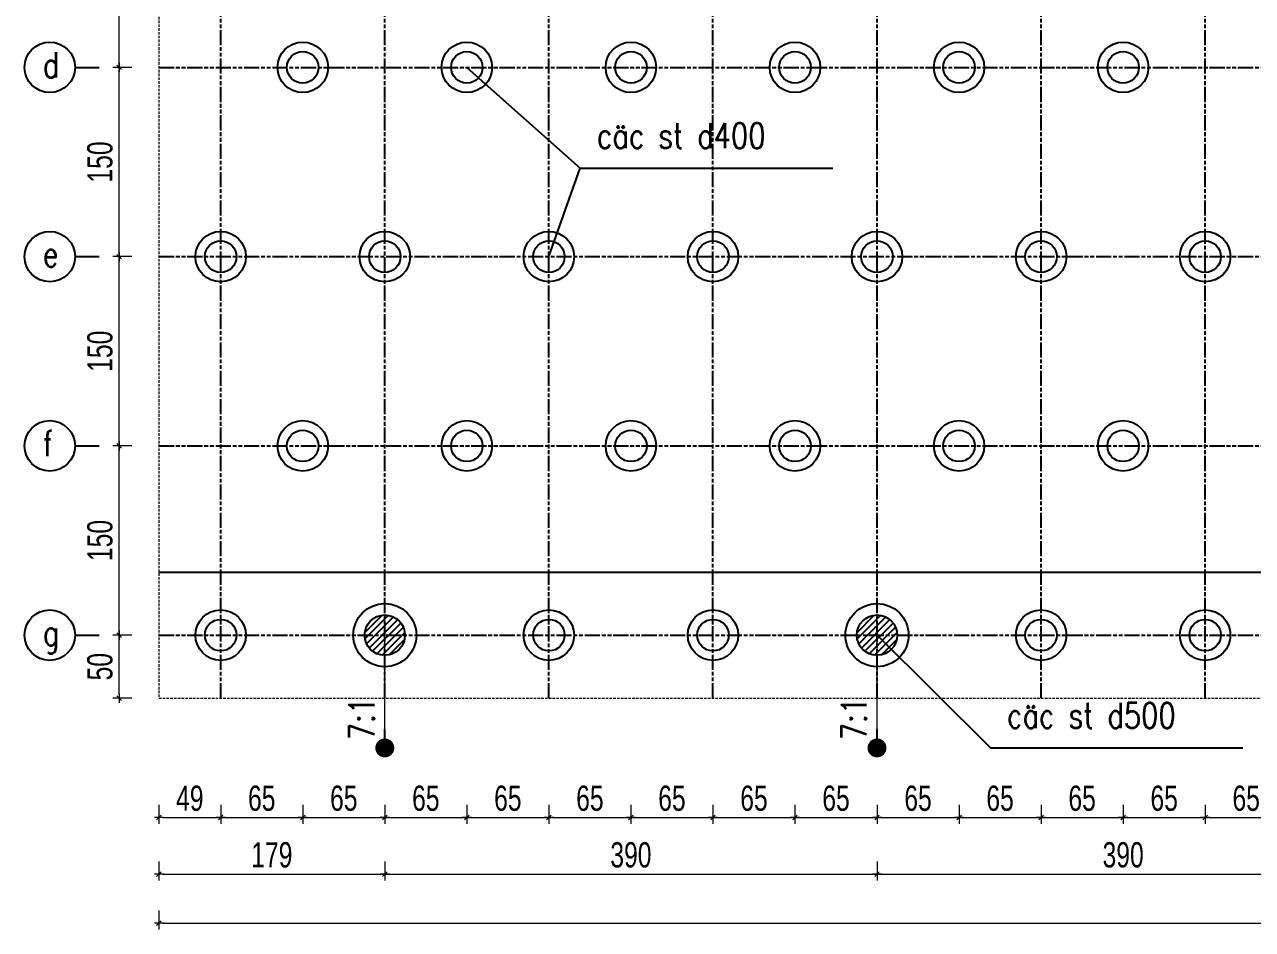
# Model space of a CAD drawing. Header units: inches. Extents: x -1640460 to 2672754, y -1012 to 1209503.
# Drawn here: x 590 to 1563, y 136 to 853 of the extents above; entities that cross this region are included whole.
import ezdxf

# ---------------------------------------------------------------- set-up
doc = ezdxf.new("R2010")
doc.units = ezdxf.units.IN
doc.header["$MEASUREMENT"] = 0
doc.linetypes.add('ACAD_ISO09W100', pattern=[45, 24, -3, 6, -3, 6, -3])
doc.linetypes.add('HIDDEN', pattern=[0.375, 0.25, -0.125])
doc.layers.add('DIM', color=177, linetype='Continuous', lineweight=20)
doc.layers.add('THAY1', color=9, linetype='Continuous', lineweight=20)
for name, color, linetype in [('Kich thuoc', 4, 'Continuous'), ('Text', 2, 'Continuous'), ('Tim', 8, 'ACAD_ISO09W100')]:
    doc.layers.add(name, color=color, linetype=linetype)
doc.styles.add('KICH_THUOC', font='vnsimli.shx', dxfattribs={"width": 0.8})
doc.styles.add('TXTDIM', font='VNARIAL.TTF', dxfattribs={"width": 0.7})
doc.dimstyles.new('DIM10', dxfattribs={"dimscale": 10, "dimtxt": 2, "dimasz": 0.3, "dimexe": 0.5, "dimexo": 0.5, "dimgap": 0.5, "dimtad": 1, "dimdec": 0, "dimzin": 12, "dimdsep": 46, "dimtxsty": 'TXTDIM', "dimblk": 'SLASH', "dimcen": 1.5, "dimclrd": 1, "dimclre": 256, "dimclrt": 2, "dimadec": 0, "dimazin": 0, "dimtfac": 1, "dimtdec": 0, "dimtix": 1, "dimtmove": 0, "dimatfit": 3, "dimldrblk": 'DOT', "dimfxl": 1, "dimfxlon": 1, "dimtolj": 1, "dimtzin": 0, "dimlwd": 9, "dimlwe": 9, "dimarcsym": 1})

# ---------------------------------------------------------------- blocks, each defined once
blk = doc.blocks.new('SLASH')
at = {"layer": 'DIM', "color": 16}
blk.add_line((-1.2, 0), (1.2, 0), dxfattribs=at)
at = {"layer": 'DIM', "color": 16, "linetype": 'Continuous'}
blk.add_line((-0.6, -0.6), (0.6, 0.6), dxfattribs=at)
blk = doc.blocks.new('*D258')
at = {"layer": 'Defpoints', "color": 0}
for p in [(696.38, 319.43), (745.38, 319.43), (745.38, 224.84)]:
    blk.add_point(p, dxfattribs=at)
at = {"layer": 'Kich thuoc', "lineweight": 9}
for p, q in [((696.38, 234.84), (696.38, 219.84)), ((745.38, 234.84), (745.38, 219.84))]:
    blk.add_line(p, q, dxfattribs=at)
at = {"layer": 'Kich thuoc', "color": 1, "lineweight": 9}
blk.add_line((699.38, 224.84), (742.38, 224.84), dxfattribs=at)
at = {"layer": 'Kich thuoc', "color": 1, "lineweight": 9, "xscale": 3, "yscale": 3, "zscale": 3, "rotation": 180}
blk.add_blockref('SLASH', (696.38, 224.84), dxfattribs=at)
at = {"layer": 'Kich thuoc', "color": 1, "lineweight": 9, "xscale": 3, "yscale": 3, "zscale": 3}
blk.add_blockref('SLASH', (745.38, 224.84), dxfattribs=at)
at = {"layer": 'Kich thuoc', "color": 2, "insert": (720.88, 240.05), "char_height": 20, "attachment_point": 5, "style": 'TXTDIM'}
blk.add_mtext('\\A1;49', dxfattribs=at)
blk = doc.blocks.new('_Dot')
at = {"color": 0, "linetype": 'ByBlock', "lineweight": -2}
blk.add_line((-0.5, 0), (-1, 0), dxfattribs=at)
at = {"color": 0, "linetype": 'ByBlock', "const_width": 0.5}
blk.add_lwpolyline([(-0.25, 0, 1), (0.25, 0, 1)], format="xyb", close=True, dxfattribs=at)
blk = doc.blocks.new('*D259')
at = {"layer": 'Defpoints', "color": 0}
for p in [(745.38, 319.43), (810.38, 319.43), (810.38, 224.84)]:
    blk.add_point(p, dxfattribs=at)
at = {"layer": 'Kich thuoc', "lineweight": 9}
for p, q in [((745.38, 234.84), (745.38, 219.84)), ((810.38, 234.84), (810.38, 219.84))]:
    blk.add_line(p, q, dxfattribs=at)
at = {"layer": 'Kich thuoc', "color": 1, "lineweight": 9}
blk.add_line((748.38, 224.84), (807.38, 224.84), dxfattribs=at)
at = {"layer": 'Kich thuoc', "color": 1, "lineweight": 9, "xscale": 3, "yscale": 3, "zscale": 3, "rotation": 180}
blk.add_blockref('SLASH', (745.38, 224.84), dxfattribs=at)
at = {"layer": 'Kich thuoc', "color": 1, "lineweight": 9, "xscale": 3, "yscale": 3, "zscale": 3}
blk.add_blockref('SLASH', (810.38, 224.84), dxfattribs=at)
at = {"layer": 'Kich thuoc', "color": 2, "insert": (777.88, 240.06), "char_height": 20, "attachment_point": 5, "style": 'TXTDIM'}
blk.add_mtext('\\A1;65', dxfattribs=at)
blk = doc.blocks.new('*D260')
at = {"layer": 'Defpoints', "color": 0}
for p in [(810.38, 319.43), (875.38, 319.43), (875.38, 224.84)]:
    blk.add_point(p, dxfattribs=at)
at = {"layer": 'Kich thuoc', "lineweight": 9}
for p, q in [((810.38, 234.84), (810.38, 219.84)), ((875.38, 234.84), (875.38, 219.84))]:
    blk.add_line(p, q, dxfattribs=at)
at = {"layer": 'Kich thuoc', "color": 1, "lineweight": 9}
blk.add_line((813.38, 224.84), (872.38, 224.84), dxfattribs=at)
at = {"layer": 'Kich thuoc', "color": 1, "lineweight": 9, "xscale": 3, "yscale": 3, "zscale": 3, "rotation": 180}
blk.add_blockref('SLASH', (810.38, 224.84), dxfattribs=at)
at = {"layer": 'Kich thuoc', "color": 1, "lineweight": 9, "xscale": 3, "yscale": 3, "zscale": 3}
blk.add_blockref('SLASH', (875.38, 224.84), dxfattribs=at)
at = {"layer": 'Kich thuoc', "color": 2, "insert": (842.88, 240.06), "char_height": 20, "attachment_point": 5, "style": 'TXTDIM'}
blk.add_mtext('\\A1;65', dxfattribs=at)
blk = doc.blocks.new('*D261')
at = {"layer": 'Defpoints', "color": 0}
for p in [(875.38, 319.43), (940.38, 319.43), (940.38, 224.84)]:
    blk.add_point(p, dxfattribs=at)
at = {"layer": 'Kich thuoc', "lineweight": 9}
for p, q in [((875.38, 234.84), (875.38, 219.84)), ((940.38, 234.84), (940.38, 219.84))]:
    blk.add_line(p, q, dxfattribs=at)
at = {"layer": 'Kich thuoc', "color": 1, "lineweight": 9}
blk.add_line((878.38, 224.84), (937.38, 224.84), dxfattribs=at)
at = {"layer": 'Kich thuoc', "color": 1, "lineweight": 9, "xscale": 3, "yscale": 3, "zscale": 3, "rotation": 180}
blk.add_blockref('SLASH', (875.38, 224.84), dxfattribs=at)
at = {"layer": 'Kich thuoc', "color": 1, "lineweight": 9, "xscale": 3, "yscale": 3, "zscale": 3}
blk.add_blockref('SLASH', (940.38, 224.84), dxfattribs=at)
at = {"layer": 'Kich thuoc', "color": 2, "insert": (907.88, 240.06), "char_height": 20, "attachment_point": 5, "style": 'TXTDIM'}
blk.add_mtext('\\A1;65', dxfattribs=at)
blk = doc.blocks.new('*D262')
at = {"layer": 'Defpoints', "color": 0}
for p in [(940.38, 319.43), (1005.38, 319.43), (1005.38, 224.84)]:
    blk.add_point(p, dxfattribs=at)
at = {"layer": 'Kich thuoc', "lineweight": 9}
for p, q in [((940.38, 234.84), (940.38, 219.84)), ((1005.38, 234.84), (1005.38, 219.84))]:
    blk.add_line(p, q, dxfattribs=at)
at = {"layer": 'Kich thuoc', "color": 1, "lineweight": 9}
blk.add_line((943.38, 224.84), (1002.38, 224.84), dxfattribs=at)
at = {"layer": 'Kich thuoc', "color": 1, "lineweight": 9, "xscale": 3, "yscale": 3, "zscale": 3, "rotation": 180}
blk.add_blockref('SLASH', (940.38, 224.84), dxfattribs=at)
at = {"layer": 'Kich thuoc', "color": 1, "lineweight": 9, "xscale": 3, "yscale": 3, "zscale": 3}
blk.add_blockref('SLASH', (1005.38, 224.84), dxfattribs=at)
at = {"layer": 'Kich thuoc', "color": 2, "insert": (972.88, 240.06), "char_height": 20, "attachment_point": 5, "style": 'TXTDIM'}
blk.add_mtext('\\A1;65', dxfattribs=at)
blk = doc.blocks.new('*D263')
at = {"layer": 'Defpoints', "color": 0}
for p in [(1005.38, 319.43), (1070.38, 319.43), (1070.38, 224.84)]:
    blk.add_point(p, dxfattribs=at)
at = {"layer": 'Kich thuoc', "lineweight": 9}
for p, q in [((1005.38, 234.84), (1005.38, 219.84)), ((1070.38, 234.84), (1070.38, 219.84))]:
    blk.add_line(p, q, dxfattribs=at)
at = {"layer": 'Kich thuoc', "color": 1, "lineweight": 9}
blk.add_line((1008.38, 224.84), (1067.38, 224.84), dxfattribs=at)
at = {"layer": 'Kich thuoc', "color": 1, "lineweight": 9, "xscale": 3, "yscale": 3, "zscale": 3, "rotation": 180}
blk.add_blockref('SLASH', (1005.38, 224.84), dxfattribs=at)
at = {"layer": 'Kich thuoc', "color": 1, "lineweight": 9, "xscale": 3, "yscale": 3, "zscale": 3}
blk.add_blockref('SLASH', (1070.38, 224.84), dxfattribs=at)
at = {"layer": 'Kich thuoc', "color": 2, "insert": (1037.88, 240.05), "char_height": 20, "attachment_point": 5, "style": 'TXTDIM'}
blk.add_mtext('\\A1;65', dxfattribs=at)
blk = doc.blocks.new('*D264')
at = {"layer": 'Defpoints', "color": 0}
for p in [(1070.38, 319.43), (1135.38, 319.43), (1135.38, 224.84)]:
    blk.add_point(p, dxfattribs=at)
at = {"layer": 'Kich thuoc', "lineweight": 9}
for p, q in [((1070.38, 234.84), (1070.38, 219.84)), ((1135.38, 234.84), (1135.38, 219.84))]:
    blk.add_line(p, q, dxfattribs=at)
at = {"layer": 'Kich thuoc', "color": 1, "lineweight": 9}
blk.add_line((1073.38, 224.84), (1132.38, 224.84), dxfattribs=at)
at = {"layer": 'Kich thuoc', "color": 1, "lineweight": 9, "xscale": 3, "yscale": 3, "zscale": 3, "rotation": 180}
blk.add_blockref('SLASH', (1070.38, 224.84), dxfattribs=at)
at = {"layer": 'Kich thuoc', "color": 1, "lineweight": 9, "xscale": 3, "yscale": 3, "zscale": 3}
blk.add_blockref('SLASH', (1135.38, 224.84), dxfattribs=at)
at = {"layer": 'Kich thuoc', "color": 2, "insert": (1102.88, 240.05), "char_height": 20, "attachment_point": 5, "style": 'TXTDIM'}
blk.add_mtext('\\A1;65', dxfattribs=at)
blk = doc.blocks.new('*D265')
at = {"layer": 'Defpoints', "color": 0}
for p in [(1135.38, 319.43), (1200.38, 319.43), (1200.38, 224.84)]:
    blk.add_point(p, dxfattribs=at)
at = {"layer": 'Kich thuoc', "lineweight": 9}
for p, q in [((1135.38, 234.84), (1135.38, 219.84)), ((1200.38, 234.84), (1200.38, 219.84))]:
    blk.add_line(p, q, dxfattribs=at)
at = {"layer": 'Kich thuoc', "color": 1, "lineweight": 9}
blk.add_line((1138.38, 224.84), (1197.38, 224.84), dxfattribs=at)
at = {"layer": 'Kich thuoc', "color": 1, "lineweight": 9, "xscale": 3, "yscale": 3, "zscale": 3, "rotation": 180}
blk.add_blockref('SLASH', (1135.38, 224.84), dxfattribs=at)
at = {"layer": 'Kich thuoc', "color": 1, "lineweight": 9, "xscale": 3, "yscale": 3, "zscale": 3}
blk.add_blockref('SLASH', (1200.38, 224.84), dxfattribs=at)
at = {"layer": 'Kich thuoc', "color": 2, "insert": (1167.88, 240.06), "char_height": 20, "attachment_point": 5, "style": 'TXTDIM'}
blk.add_mtext('\\A1;65', dxfattribs=at)
blk = doc.blocks.new('*D266')
at = {"layer": 'Defpoints', "color": 0}
for p in [(1200.38, 319.43), (1265.38, 319.43), (1265.38, 224.84)]:
    blk.add_point(p, dxfattribs=at)
at = {"layer": 'Kich thuoc', "lineweight": 9}
for p, q in [((1200.38, 234.84), (1200.38, 219.84)), ((1265.38, 234.84), (1265.38, 219.84))]:
    blk.add_line(p, q, dxfattribs=at)
at = {"layer": 'Kich thuoc', "color": 1, "lineweight": 9}
blk.add_line((1203.38, 224.84), (1262.38, 224.84), dxfattribs=at)
at = {"layer": 'Kich thuoc', "color": 1, "lineweight": 9, "xscale": 3, "yscale": 3, "zscale": 3, "rotation": 180}
blk.add_blockref('SLASH', (1200.38, 224.84), dxfattribs=at)
at = {"layer": 'Kich thuoc', "color": 1, "lineweight": 9, "xscale": 3, "yscale": 3, "zscale": 3}
blk.add_blockref('SLASH', (1265.38, 224.84), dxfattribs=at)
at = {"layer": 'Kich thuoc', "color": 2, "insert": (1232.88, 240.06), "char_height": 20, "attachment_point": 5, "style": 'TXTDIM'}
blk.add_mtext('\\A1;65', dxfattribs=at)
blk = doc.blocks.new('*D267')
at = {"layer": 'Defpoints', "color": 0}
for p in [(1265.38, 319.43), (1330.38, 319.43), (1330.38, 224.84)]:
    blk.add_point(p, dxfattribs=at)
at = {"layer": 'Kich thuoc', "lineweight": 9}
for p, q in [((1265.38, 234.84), (1265.38, 219.84)), ((1330.38, 234.84), (1330.38, 219.84))]:
    blk.add_line(p, q, dxfattribs=at)
at = {"layer": 'Kich thuoc', "color": 1, "lineweight": 9}
blk.add_line((1268.38, 224.84), (1327.38, 224.84), dxfattribs=at)
at = {"layer": 'Kich thuoc', "color": 1, "lineweight": 9, "xscale": 3, "yscale": 3, "zscale": 3, "rotation": 180}
blk.add_blockref('SLASH', (1265.38, 224.84), dxfattribs=at)
at = {"layer": 'Kich thuoc', "color": 1, "lineweight": 9, "xscale": 3, "yscale": 3, "zscale": 3}
blk.add_blockref('SLASH', (1330.38, 224.84), dxfattribs=at)
at = {"layer": 'Kich thuoc', "color": 2, "insert": (1297.88, 240.05), "char_height": 20, "attachment_point": 5, "style": 'TXTDIM'}
blk.add_mtext('\\A1;65', dxfattribs=at)
blk = doc.blocks.new('*D268')
at = {"layer": 'Defpoints', "color": 0}
for p in [(1330.38, 319.43), (1395.38, 319.43), (1395.38, 224.84)]:
    blk.add_point(p, dxfattribs=at)
at = {"layer": 'Kich thuoc', "lineweight": 9}
for p, q in [((1330.38, 234.84), (1330.38, 219.84)), ((1395.38, 234.84), (1395.38, 219.84))]:
    blk.add_line(p, q, dxfattribs=at)
at = {"layer": 'Kich thuoc', "color": 1, "lineweight": 9}
blk.add_line((1333.38, 224.84), (1392.38, 224.84), dxfattribs=at)
at = {"layer": 'Kich thuoc', "color": 1, "lineweight": 9, "xscale": 3, "yscale": 3, "zscale": 3, "rotation": 180}
blk.add_blockref('SLASH', (1330.38, 224.84), dxfattribs=at)
at = {"layer": 'Kich thuoc', "color": 1, "lineweight": 9, "xscale": 3, "yscale": 3, "zscale": 3}
blk.add_blockref('SLASH', (1395.38, 224.84), dxfattribs=at)
at = {"layer": 'Kich thuoc', "color": 2, "insert": (1362.88, 240.06), "char_height": 20, "attachment_point": 5, "style": 'TXTDIM'}
blk.add_mtext('\\A1;65', dxfattribs=at)
blk = doc.blocks.new('*D269')
at = {"layer": 'Defpoints', "color": 0}
for p in [(1395.38, 319.43), (1460.38, 319.43), (1460.38, 224.84)]:
    blk.add_point(p, dxfattribs=at)
at = {"layer": 'Kich thuoc', "lineweight": 9}
for p, q in [((1395.38, 234.84), (1395.38, 219.84)), ((1460.38, 234.84), (1460.38, 219.84))]:
    blk.add_line(p, q, dxfattribs=at)
at = {"layer": 'Kich thuoc', "color": 1, "lineweight": 9}
blk.add_line((1398.38, 224.84), (1457.38, 224.84), dxfattribs=at)
at = {"layer": 'Kich thuoc', "color": 1, "lineweight": 9, "xscale": 3, "yscale": 3, "zscale": 3, "rotation": 180}
blk.add_blockref('SLASH', (1395.38, 224.84), dxfattribs=at)
at = {"layer": 'Kich thuoc', "color": 1, "lineweight": 9, "xscale": 3, "yscale": 3, "zscale": 3}
blk.add_blockref('SLASH', (1460.38, 224.84), dxfattribs=at)
at = {"layer": 'Kich thuoc', "color": 2, "insert": (1427.88, 240.06), "char_height": 20, "attachment_point": 5, "style": 'TXTDIM'}
blk.add_mtext('\\A1;65', dxfattribs=at)
blk = doc.blocks.new('*D270')
at = {"layer": 'Defpoints', "color": 0}
for p in [(1460.38, 319.43), (1525.38, 319.43), (1525.38, 224.84)]:
    blk.add_point(p, dxfattribs=at)
at = {"layer": 'Kich thuoc', "lineweight": 9}
for p, q in [((1460.38, 234.84), (1460.38, 219.84)), ((1525.38, 234.84), (1525.38, 219.84))]:
    blk.add_line(p, q, dxfattribs=at)
at = {"layer": 'Kich thuoc', "color": 1, "lineweight": 9}
blk.add_line((1463.38, 224.84), (1522.38, 224.84), dxfattribs=at)
at = {"layer": 'Kich thuoc', "color": 1, "lineweight": 9, "xscale": 3, "yscale": 3, "zscale": 3, "rotation": 180}
blk.add_blockref('SLASH', (1460.38, 224.84), dxfattribs=at)
at = {"layer": 'Kich thuoc', "color": 1, "lineweight": 9, "xscale": 3, "yscale": 3, "zscale": 3}
blk.add_blockref('SLASH', (1525.38, 224.84), dxfattribs=at)
at = {"layer": 'Kich thuoc', "color": 2, "insert": (1492.88, 240.05), "char_height": 20, "attachment_point": 5, "style": 'TXTDIM'}
blk.add_mtext('\\A1;65', dxfattribs=at)
blk = doc.blocks.new('*D271')
at = {"layer": 'Defpoints', "color": 0}
for p in [(1525.38, 319.43), (1590.38, 319.43), (1590.38, 224.84)]:
    blk.add_point(p, dxfattribs=at)
at = {"layer": 'Kich thuoc', "lineweight": 9}
for p, q in [((1525.38, 234.84), (1525.38, 219.84)), ((1590.38, 234.84), (1590.38, 219.84))]:
    blk.add_line(p, q, dxfattribs=at)
at = {"layer": 'Kich thuoc', "color": 1, "lineweight": 9}
blk.add_line((1528.38, 224.84), (1587.38, 224.84), dxfattribs=at)
at = {"layer": 'Kich thuoc', "color": 1, "lineweight": 9, "xscale": 3, "yscale": 3, "zscale": 3, "rotation": 180}
blk.add_blockref('SLASH', (1525.38, 224.84), dxfattribs=at)
at = {"layer": 'Kich thuoc', "color": 1, "lineweight": 9, "xscale": 3, "yscale": 3, "zscale": 3}
blk.add_blockref('SLASH', (1590.38, 224.84), dxfattribs=at)
at = {"layer": 'Kich thuoc', "color": 2, "insert": (1557.88, 240.05), "char_height": 20, "attachment_point": 5, "style": 'TXTDIM'}
blk.add_mtext('\\A1;65', dxfattribs=at)
blk = doc.blocks.new('*D306')
at = {"layer": 'Defpoints', "color": 0}
for p in [(696.38, 319.43), (875.38, 319.43), (875.38, 180)]:
    blk.add_point(p, dxfattribs=at)
at = {"layer": 'Kich thuoc', "lineweight": 9}
for p, q in [((696.38, 190), (696.38, 175)), ((875.38, 190), (875.38, 175))]:
    blk.add_line(p, q, dxfattribs=at)
at = {"layer": 'Kich thuoc', "color": 1, "lineweight": 9}
blk.add_line((699.38, 180), (872.38, 180), dxfattribs=at)
at = {"layer": 'Kich thuoc', "color": 1, "lineweight": 9, "xscale": 3, "yscale": 3, "zscale": 3, "rotation": 180}
blk.add_blockref('SLASH', (696.38, 180), dxfattribs=at)
at = {"layer": 'Kich thuoc', "color": 1, "lineweight": 9, "xscale": 3, "yscale": 3, "zscale": 3}
blk.add_blockref('SLASH', (875.38, 180), dxfattribs=at)
at = {"layer": 'Kich thuoc', "color": 2, "insert": (785.88, 195.21), "char_height": 20, "attachment_point": 5, "style": 'TXTDIM'}
blk.add_mtext('\\A1;179', dxfattribs=at)
blk = doc.blocks.new('*D307')
at = {"layer": 'Defpoints', "color": 0}
for p in [(875.38, 319.43), (1265.38, 319.43), (1265.38, 180)]:
    blk.add_point(p, dxfattribs=at)
at = {"layer": 'Kich thuoc', "lineweight": 9}
for p, q in [((875.38, 190), (875.38, 175)), ((1265.38, 190), (1265.38, 175))]:
    blk.add_line(p, q, dxfattribs=at)
at = {"layer": 'Kich thuoc', "color": 1, "lineweight": 9}
blk.add_line((878.38, 180), (1262.38, 180), dxfattribs=at)
at = {"layer": 'Kich thuoc', "color": 1, "lineweight": 9, "xscale": 3, "yscale": 3, "zscale": 3, "rotation": 180}
blk.add_blockref('SLASH', (875.38, 180), dxfattribs=at)
at = {"layer": 'Kich thuoc', "color": 1, "lineweight": 9, "xscale": 3, "yscale": 3, "zscale": 3}
blk.add_blockref('SLASH', (1265.38, 180), dxfattribs=at)
at = {"layer": 'Kich thuoc', "color": 2, "insert": (1070.38, 195.21), "char_height": 20, "attachment_point": 5, "style": 'TXTDIM'}
blk.add_mtext('\\A1;390', dxfattribs=at)
blk = doc.blocks.new('*D308')
at = {"layer": 'Defpoints', "color": 0}
for p in [(1265.38, 319.43), (1655.38, 319.43), (1655.38, 180)]:
    blk.add_point(p, dxfattribs=at)
at = {"layer": 'Kich thuoc', "lineweight": 9}
for p, q in [((1265.38, 190), (1265.38, 175)), ((1655.38, 190), (1655.38, 175))]:
    blk.add_line(p, q, dxfattribs=at)
at = {"layer": 'Kich thuoc', "color": 1, "lineweight": 9}
blk.add_line((1268.38, 180), (1652.38, 180), dxfattribs=at)
at = {"layer": 'Kich thuoc', "color": 1, "lineweight": 9, "xscale": 3, "yscale": 3, "zscale": 3, "rotation": 180}
blk.add_blockref('SLASH', (1265.38, 180), dxfattribs=at)
at = {"layer": 'Kich thuoc', "color": 1, "lineweight": 9, "xscale": 3, "yscale": 3, "zscale": 3}
blk.add_blockref('SLASH', (1655.38, 180), dxfattribs=at)
at = {"layer": 'Kich thuoc', "color": 2, "insert": (1460.38, 195.21), "char_height": 20, "attachment_point": 5, "style": 'TXTDIM'}
blk.add_mtext('\\A1;390', dxfattribs=at)
blk = doc.blocks.new('*D315')
at = {"layer": 'Defpoints', "color": 0, "ltscale": 10}
for p in [(696.38, 319.43), (3784.38, 319.43), (3784.38, 141.18)]:
    blk.add_point(p, dxfattribs=at)
at = {"layer": 'Kich thuoc', "lineweight": 9, "ltscale": 10}
for p, q in [((696.38, 151.18), (696.38, 136.18)), ((3784.38, 151.18), (3784.38, 136.18))]:
    blk.add_line(p, q, dxfattribs=at)
at = {"layer": 'Kich thuoc', "color": 1, "lineweight": 9, "ltscale": 10}
blk.add_line((699.38, 141.18), (3781.38, 141.18), dxfattribs=at)
at = {"layer": 'Kich thuoc', "color": 1, "lineweight": 9, "ltscale": 10, "xscale": 3, "yscale": 3, "zscale": 3, "rotation": 180}
blk.add_blockref('SLASH', (696.38, 141.18), dxfattribs=at)
at = {"layer": 'Kich thuoc', "color": 1, "lineweight": 9, "ltscale": 10, "xscale": 3, "yscale": 3, "zscale": 3}
blk.add_blockref('SLASH', (3784.38, 141.18), dxfattribs=at)
at = {"layer": 'Kich thuoc', "color": 2, "ltscale": 10, "insert": (2240.38, 156.4), "char_height": 20, "attachment_point": 5, "style": 'TXTDIM'}
blk.add_mtext('\\A1;3088', dxfattribs=at)
blk = doc.blocks.new('*D316')
at = {"layer": 'Defpoints', "color": 0}
for p in [(664.95, 369.43), (696.38, 369.43), (696.38, 319.43)]:
    blk.add_point(p, dxfattribs=at)
at = {"layer": 'Kich thuoc', "lineweight": 9}
for p, q in [((674.95, 369.43), (659.95, 369.43)), ((674.95, 319.43), (659.95, 319.43))]:
    blk.add_line(p, q, dxfattribs=at)
at = {"layer": 'Kich thuoc', "color": 1, "lineweight": 9}
blk.add_line((664.95, 322.43), (664.95, 366.43), dxfattribs=at)
at = {"layer": 'Kich thuoc', "color": 1, "lineweight": 9, "xscale": 3, "yscale": 3, "zscale": 3}
for p, rotation in [((664.95, 369.43), 90), ((664.95, 319.43), 270)]:
    blk.add_blockref('SLASH', p, dxfattribs=dict(at, rotation=rotation))
at = {"layer": 'Kich thuoc', "color": 2, "insert": (649.74, 344.43), "char_height": 20, "attachment_point": 5, "rotation": 90, "style": 'TXTDIM'}
blk.add_mtext('\\A1;50', dxfattribs=at)
blk = doc.blocks.new('*D317')
at = {"layer": 'Defpoints', "color": 0}
for p in [(664.95, 519.43), (696.38, 519.43), (696.38, 369.43)]:
    blk.add_point(p, dxfattribs=at)
at = {"layer": 'Kich thuoc', "lineweight": 9}
for p, q in [((674.95, 519.43), (659.95, 519.43)), ((674.95, 369.43), (659.95, 369.43))]:
    blk.add_line(p, q, dxfattribs=at)
at = {"layer": 'Kich thuoc', "color": 1, "lineweight": 9}
blk.add_line((664.95, 372.43), (664.95, 516.43), dxfattribs=at)
at = {"layer": 'Kich thuoc', "color": 1, "lineweight": 9, "xscale": 3, "yscale": 3, "zscale": 3}
for p, rotation in [((664.95, 519.43), 90), ((664.95, 369.43), 270)]:
    blk.add_blockref('SLASH', p, dxfattribs=dict(at, rotation=rotation))
at = {"layer": 'Kich thuoc', "color": 2, "insert": (649.74, 444.43), "char_height": 20, "attachment_point": 5, "rotation": 90, "style": 'TXTDIM'}
blk.add_mtext('\\A1;150', dxfattribs=at)
blk = doc.blocks.new('*D318')
at = {"layer": 'Defpoints', "color": 0}
for p in [(664.95, 669.43), (696.38, 669.43), (696.38, 519.43)]:
    blk.add_point(p, dxfattribs=at)
at = {"layer": 'Kich thuoc', "lineweight": 9}
for p, q in [((674.95, 669.43), (659.95, 669.43)), ((674.95, 519.43), (659.95, 519.43))]:
    blk.add_line(p, q, dxfattribs=at)
at = {"layer": 'Kich thuoc', "color": 1, "lineweight": 9}
blk.add_line((664.95, 522.43), (664.95, 666.43), dxfattribs=at)
at = {"layer": 'Kich thuoc', "color": 1, "lineweight": 9, "xscale": 3, "yscale": 3, "zscale": 3}
for p, rotation in [((664.95, 669.43), 90), ((664.95, 519.43), 270)]:
    blk.add_blockref('SLASH', p, dxfattribs=dict(at, rotation=rotation))
at = {"layer": 'Kich thuoc', "color": 2, "insert": (649.74, 594.43), "char_height": 20, "attachment_point": 5, "rotation": 90, "style": 'TXTDIM'}
blk.add_mtext('\\A1;150', dxfattribs=at)
blk = doc.blocks.new('*D319')
at = {"layer": 'Defpoints', "color": 0}
for p in [(664.95, 819.43), (696.38, 819.43), (696.38, 669.43)]:
    blk.add_point(p, dxfattribs=at)
at = {"layer": 'Kich thuoc', "lineweight": 9}
for p, q in [((674.95, 819.43), (659.95, 819.43)), ((674.95, 669.43), (659.95, 669.43))]:
    blk.add_line(p, q, dxfattribs=at)
at = {"layer": 'Kich thuoc', "color": 1, "lineweight": 9}
blk.add_line((664.95, 672.43), (664.95, 816.43), dxfattribs=at)
at = {"layer": 'Kich thuoc', "color": 1, "lineweight": 9, "xscale": 3, "yscale": 3, "zscale": 3}
for p, rotation in [((664.95, 819.43), 90), ((664.95, 669.43), 270)]:
    blk.add_blockref('SLASH', p, dxfattribs=dict(at, rotation=rotation))
at = {"layer": 'Kich thuoc', "color": 2, "insert": (649.74, 744.43), "char_height": 20, "attachment_point": 5, "rotation": 90, "style": 'TXTDIM'}
blk.add_mtext('\\A1;150', dxfattribs=at)
blk = doc.blocks.new('*D320')
at = {"layer": 'Defpoints', "color": 0}
for p in [(664.95, 969.43), (696.38, 969.43), (696.38, 819.43)]:
    blk.add_point(p, dxfattribs=at)
at = {"layer": 'Kich thuoc', "lineweight": 9}
for p, q in [((674.95, 969.43), (659.95, 969.43)), ((674.95, 819.43), (659.95, 819.43))]:
    blk.add_line(p, q, dxfattribs=at)
at = {"layer": 'Kich thuoc', "color": 1, "lineweight": 9}
blk.add_line((664.95, 822.43), (664.95, 966.43), dxfattribs=at)
at = {"layer": 'Kich thuoc', "color": 1, "lineweight": 9, "xscale": 3, "yscale": 3, "zscale": 3}
for p, rotation in [((664.95, 969.43), 90), ((664.95, 819.43), 270)]:
    blk.add_blockref('SLASH', p, dxfattribs=dict(at, rotation=rotation))
at = {"layer": 'Kich thuoc', "color": 2, "insert": (649.74, 894.43), "char_height": 20, "attachment_point": 5, "rotation": 90, "style": 'TXTDIM'}
blk.add_mtext('\\A1;150', dxfattribs=at)

msp = doc.modelspace()

# ---------------------------------------------------------------- hatches: boundary and pattern name
h = msp.add_hatch()
h.set_pattern_fill('ANSI31', color=256, scale=30, style=0)
h.paths.add_polyline_path([(859.38, 369.43), (875.38, 369.43), (875.38, 385.43, 0.414214)])
h.paths.add_polyline_path([(875.38, 369.43), (859.38, 369.43, 0.414214), (875.38, 353.43)])
h.paths.add_polyline_path([(891.38, 369.43, 0.414214), (875.38, 385.43), (875.38, 369.43)])
h.paths.add_polyline_path([(875.38, 353.43, 0.414214), (891.38, 369.43), (875.38, 369.43)])
h = msp.add_hatch()
h.set_pattern_fill('ANSI31', color=256, scale=30, style=0)
h.set_pattern_definition([(45, (390, 0), (-2.65165, 2.65165), [])])
h.paths.add_polyline_path([(1265.38, 385.43, 0.414214), (1249.38, 369.43), (1265.38, 369.43)])
h.paths.add_polyline_path([(1265.38, 369.43), (1249.38, 369.43, 0.414214), (1265.38, 353.43)])
h.paths.add_polyline_path([(1265.38, 385.43), (1265.38, 369.43), (1281.38, 369.43, 0.414214)])
h.paths.add_polyline_path([(1281.38, 369.43), (1265.38, 369.43), (1265.38, 353.43, 0.414214)])

# ---------------------------------------------------------------- linework, layer by layer
for p, q in [((629.95, 819.43), (649.07, 819.43)), ((940.38, 819.43), (1030.28, 739.65)), ((1005.38, 669.43), (1030.28, 739.65)), ((1030.28, 739.65), (1230.28, 739.65)), ((629.95, 669.43), (649.07, 669.43)), ((629.95, 519.43), (649.07, 519.43)), ((696.38, 419.43), (3784.38, 419.43)), ((629.95, 369.43), (649.07, 369.43)), ((1265.38, 369.43), (1355.28, 280.12)), ((1355.28, 280.12), (1555.28, 280.12))]:
    msp.add_line(p, q)
for centre, radius in [((609.95, 819.43), 20), ((810.38, 819.43), 20), ((940.38, 819.43), 20), ((1070.38, 819.43), 20), ((1200.38, 819.43), 20), ((1330.38, 819.43), 20), ((1460.38, 819.43), 20), ((810.38, 819.43), 12.5), ((940.38, 819.43), 12.5), ((1070.38, 819.43), 12.5), ((1200.38, 819.43), 12.5), ((1330.38, 819.43), 12.5), ((1460.38, 819.43), 12.5), ((609.95, 669.43), 20), ((745.38, 669.43), 20), ((745.38, 669.43), 12.5), ((875.38, 669.43), 20), ((875.38, 669.43), 12.5), ((1005.38, 669.43), 20), ((1005.38, 669.43), 12.5), ((1135.38, 669.43), 20), ((1135.38, 669.43), 12.5), ((1265.38, 669.43), 20), ((1265.38, 669.43), 12.5), ((1395.38, 669.43), 20), ((1395.38, 669.43), 12.5), ((1525.38, 669.43), 20), ((1525.38, 669.43), 12.5), ((609.95, 519.43), 20), ((810.38, 519.43), 20), ((940.38, 519.43), 20), ((1070.38, 519.43), 20), ((1200.38, 519.43), 20), ((1330.38, 519.43), 20), ((1460.38, 519.43), 20), ((810.38, 519.43), 12.5), ((940.38, 519.43), 12.5), ((1070.38, 519.43), 12.5), ((1200.38, 519.43), 12.5), ((1330.38, 519.43), 12.5), ((1460.38, 519.43), 12.5), ((609.95, 369.43), 20), ((745.38, 369.43), 20), ((875.38, 369.43), 25), ((1005.38, 369.43), 20), ((1135.38, 369.43), 20), ((1265.38, 369.43), 25), ((1395.38, 369.43), 20), ((1525.38, 369.43), 20), ((745.38, 369.43), 12.5), ((875.38, 369.43), 16), ((1005.38, 369.43), 12.5), ((1135.38, 369.43), 12.5), ((1265.38, 369.43), 16), ((1395.38, 369.43), 12.5), ((1525.38, 369.43), 12.5)]:
    msp.add_circle(centre, radius)
at = {"layer": 'THAY1', "linetype": 'HIDDEN', "ltscale": 8}
for p, q in [((696.38, 1369.43), (696.38, 319.43)), ((696.38, 319.43), (3784.38, 319.43))]:
    msp.add_line(p, q, dxfattribs=at)
at = {"layer": 'Tim', "ltscale": 0.5}
for p, q in [((745.38, 319.43), (745.38, 1369.43)), ((875.38, 319.43), (875.38, 1369.43)), ((1005.38, 319.43), (1005.38, 1369.43)), ((1135.38, 319.43), (1135.38, 1369.43)), ((1265.38, 319.43), (1265.38, 1369.43)), ((1395.38, 319.43), (1395.38, 1369.43)), ((1525.38, 319.43), (1525.38, 1369.43)), ((696.38, 819.43), (3784.38, 819.43)), ((696.38, 669.43), (3784.38, 669.43)), ((696.38, 519.43), (3784.38, 519.43)), ((696.38, 369.43), (3784.38, 369.43))]:
    msp.add_line(p, q, dxfattribs=at)

# ---------------------------------------------------------------- texts
at = {"char_height": 20, "width": 34.4742, "attachment_point": 1, "rotation": 90, "style": 'KICH_THUOC'}
for insert in [(847.1, 286.16), (1237.1, 286.16)]:
    msp.add_mtext('7:1', dxfattribs=dict(at, insert=insert))
at = {"layer": 'Text', "char_height": 20, "width": 371.6373, "attachment_point": 1, "style": 'KICH_THUOC'}
for s, insert in [('d', (604.41, 831.34)), ('cäc \xadst d400', (1043.35, 775.3)), ('e', (604.41, 681.34)), ('f', (604.41, 531.34)), ('g', (604.41, 381.34)), ('cäc \xadst d500', (1368.35, 315.78))]:
    msp.add_mtext(s, dxfattribs=dict(at, insert=insert))

# ---------------------------------------------------------------- dimensions: what is measured, and where the dimension line sits
at = {"layer": 'Kich thuoc'}
for base, p1, p2, picture, middle in [((664.95, 969.43), (696.38, 819.43), (696.38, 969.43), '*D320', (649.74, 894.43)), ((664.95, 819.43), (696.38, 669.43), (696.38, 819.43), '*D319', (649.74, 744.43)), ((664.95, 669.43), (696.38, 519.43), (696.38, 669.43), '*D318', (649.74, 594.43)), ((664.95, 519.43), (696.38, 369.43), (696.38, 519.43), '*D317', (649.74, 444.43))]:
    dim = msp.add_linear_dim(base=base, p1=p1, p2=p2, angle=90, dimstyle='DIM10', override={"dimtmove": 1}, dxfattribs=at)
    dim.commit()
    dim.dimension.update_dxf_attribs({"geometry": picture, "text_midpoint": middle})
dim = msp.add_linear_dim(base=(664.95, 369.43), p1=(696.38, 319.43), p2=(696.38, 369.43), angle=90, dimstyle='DIM10', dxfattribs=at)
dim.commit()
dim.dimension.update_dxf_attribs({"geometry": '*D316', "text_midpoint": (649.74, 344.43)})
for base, p1, p2, picture, middle in [((745.38, 224.84), (696.38, 319.43), (745.38, 319.43), '*D258', (720.88, 240.05)), ((810.38, 224.84), (745.38, 319.43), (810.38, 319.43), '*D259', (777.88, 240.06)), ((875.38, 224.84), (810.38, 319.43), (875.38, 319.43), '*D260', (842.88, 240.06)), ((940.38, 224.84), (875.38, 319.43), (940.38, 319.43), '*D261', (907.88, 240.06)), ((1265.38, 180), (875.38, 319.43), (1265.38, 319.43), '*D307', (1070.38, 195.21)), ((1005.38, 224.84), (940.38, 319.43), (1005.38, 319.43), '*D262', (972.88, 240.06)), ((1070.38, 224.84), (1005.38, 319.43), (1070.38, 319.43), '*D263', (1037.88, 240.05)), ((1135.38, 224.84), (1070.38, 319.43), (1135.38, 319.43), '*D264', (1102.88, 240.05)), ((1200.38, 224.84), (1135.38, 319.43), (1200.38, 319.43), '*D265', (1167.88, 240.06)), ((1265.38, 224.84), (1200.38, 319.43), (1265.38, 319.43), '*D266', (1232.88, 240.06)), ((1655.38, 180), (1265.38, 319.43), (1655.38, 319.43), '*D308', (1460.38, 195.21)), ((1395.38, 224.84), (1330.38, 319.43), (1395.38, 319.43), '*D268', (1362.88, 240.06)), ((1460.38, 224.84), (1395.38, 319.43), (1460.38, 319.43), '*D269', (1427.88, 240.06)), ((1525.38, 224.84), (1460.38, 319.43), (1525.38, 319.43), '*D270', (1492.88, 240.05)), ((1590.38, 224.84), (1525.38, 319.43), (1590.38, 319.43), '*D271', (1557.88, 240.05))]:
    dim = msp.add_linear_dim(base=base, p1=p1, p2=p2, dimstyle='DIM10', override={"dimtmove": 1}, dxfattribs=at)
    dim.commit()
    dim.dimension.update_dxf_attribs({"geometry": picture, "text_midpoint": middle})
for base, p1, p2, picture, middle in [((875.38, 180), (696.38, 319.43), (875.38, 319.43), '*D306', (785.88, 195.21)), ((1330.38, 224.84), (1265.38, 319.43), (1330.38, 319.43), '*D267', (1297.88, 240.05))]:
    dim = msp.add_linear_dim(base=base, p1=p1, p2=p2, dimstyle='DIM10', dxfattribs=at)
    dim.commit()
    dim.dimension.update_dxf_attribs({"geometry": picture, "text_midpoint": middle})
at = {"layer": 'Kich thuoc', "ltscale": 10}
dim = msp.add_linear_dim(base=(3784.38, 141.18), p1=(696.38, 319.43), p2=(3784.38, 319.43), dimstyle='DIM10', dxfattribs=at)
dim.commit()
dim.dimension.update_dxf_attribs({"geometry": '*D315', "text_midpoint": (2240.38, 156.4)})

# ---------------------------------------------------------------- leaders
for points in [[(875.38, 280.03), (875.38, 369.43)], [(1265.38, 280.03), (1265.38, 369.43)]]:
    msp.add_leader(points, dimstyle='DIM10', override={"dimasz": 1.5, "dimgap": 0.5, "dimtad": 0})

doc.saveas('drawing.dxf')
